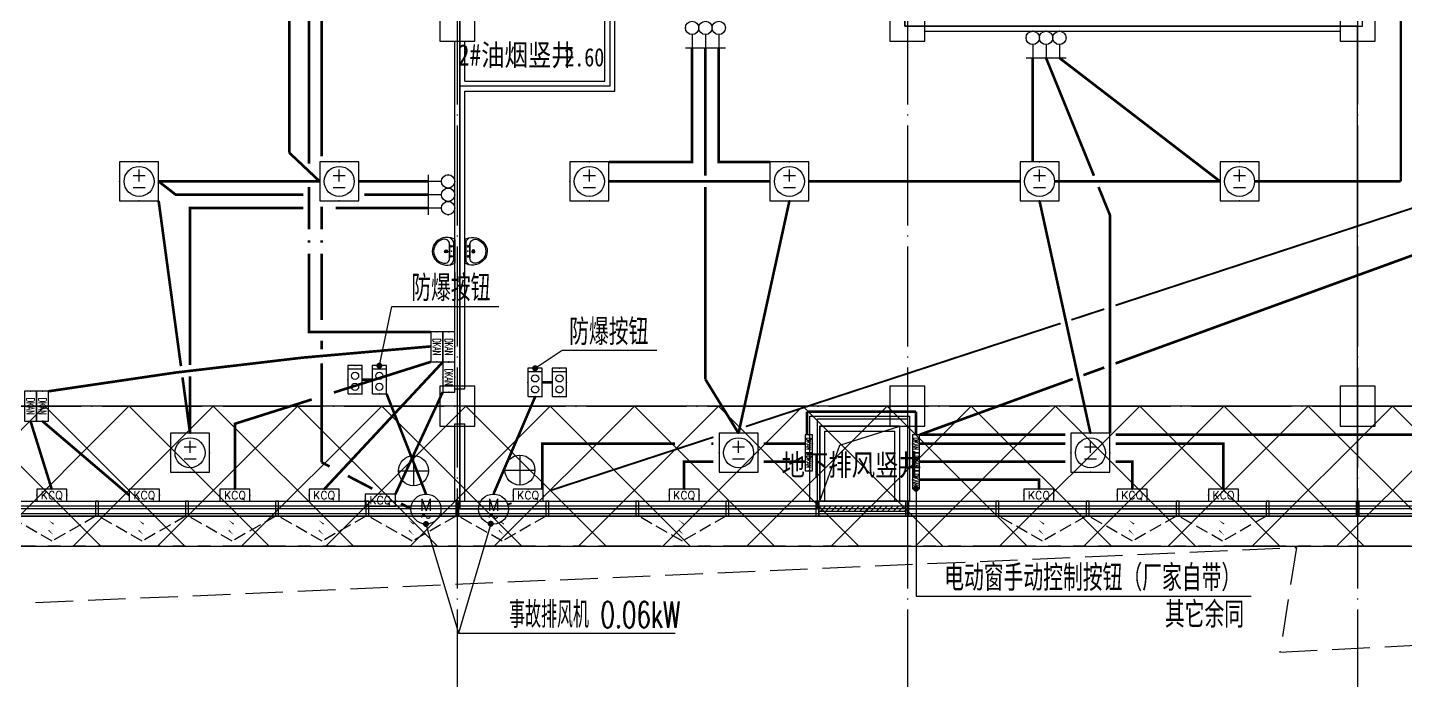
# Model space of a CAD drawing. Extents: x -233336 to 840473, y -28113 to 330904.
# Drawn here: x 14810 to 42356, y -5483 to 7574 of the extents above; entities that cross this region are included whole.
import ezdxf
from ezdxf.enums import TextEntityAlignment as Align
from ezdxf.xclip import XClip

# ---------------------------------------------------------------- set-up
doc = ezdxf.new("R2010")
doc.units = 0
doc.header["$LTSCALE"] = 1000
doc.header["$XCLIPFRAME"] = 2
for name, pattern in [('104-14# 核心筒$0$DOTE', [2.42, 2, -0.2, 0.02, -0.2]), ('14#楼幕墙$0$DASH', [0.35, 0.25, -0.1]), ('DASH', [0.35, 0.25, -0.1]), ('X-104 14#平面$0$$0$DASH', [0.35, 0.25, -0.1]), ('X-104 14#平面$0$109 3#平面$0$DASH', [0.35, 0.25, -0.1]), ('X-104 14#平面$0$PHANTOM2', [1.25, 0.625, -0.125, 0.125, -0.125, 0.125, -0.125])]:
    doc.linetypes.add(name, pattern=pattern)
doc.layers.get('0').update_dxf_attribs({"linetype": 'CONTINUOUS'})
doc.layers.get('Defpoints').update_dxf_attribs({"linetype": 'CONTINUOUS'})
for name, color, linetype in [('104-14# 核心筒$0$A_AXIS-轴线', 8, '104-14# 核心筒$0$DOTE'), ('104-14# 核心筒$0$A_STR-砌块墙', 7, 'CONTINUOUS'), ('104-14# 核心筒$0$A_STR-砼柱', 8, 'CONTINUOUS'), ('14#楼幕墙$0$A-C_玻璃幕墙', 8, 'CONTINUOUS'), ('14#楼幕墙$0$A-C_窗', 8, 'CONTINUOUS'), ('DIM-动力', 80, 'CONTINUOUS'), ('EQUIP-动力', 80, 'CONTINUOUS'), ('EQUIP-照明', 80, 'CONTINUOUS'), ('WIRE-动力', 50, 'CONTINUOUS'), ('WIRE-动力控制', 160, 'DASH'), ('WIRE-插座', 160, 'CONTINUOUS'), ('X-104 14#平面$0$02-TEXT_标注', 9, 'CONTINUOUS'), ('X-104 14#平面$0$05-填充_天正', 8, 'CONTINUOUS'), ('X-104 14#平面$0$A-C_玻璃幕墙', 8, 'CONTINUOUS'), ('X-104 14#平面$0$A-I_卫-洁具', 8, 'CONTINUOUS'), ('X-104 14#平面$0$A-O_屋面', 8, 'CONTINUOUS'), ('X-104 14#平面$0$A-SUR_保温', 8, 'CONTINUOUS'), ('X-104 14#平面$0$A-SUR_吊顶', 8, 'CONTINUOUS'), ('X-104 14#平面$0$A-TECH_结构', 8, 'CONTINUOUS'), ('X-104 14#平面$0$A_STR-砌块墙', 7, 'CONTINUOUS'), ('X-104 14#平面$0$DUCT-新风管立管', 3, 'CONTINUOUS'), ('X-104 14#平面$0$DUCT-新风管端线', 2, 'CONTINUOUS'), ('X-104 14#平面$0$SURFACE', 6, 'CONTINUOUS')]:
    doc.layers.add(name, color=color, linetype=linetype)
for name, color, linetype, plot in [('2019.06.25燃气表间不打印', 7, 'CONTINUOUS', False), ('X-104 14#平面$0$04-不打印_辅助线', 8, 'CONTINUOUS', False), ('X-104 14#平面$0$降板', 8, 'CONTINUOUS', False)]:
    doc.layers.add(name, color=color, linetype=linetype, plot=plot)
doc.layers.add('X-104 14#平面$0$000套内', color=8, linetype='CONTINUOUS', lineweight=30)
doc.styles.add('_TEL_DIM', font='ROMANS2', dxfattribs={"width": 0.8, "height": 3.5, "bigfont": 'HZDF2'})
doc.styles.get("Standard").update_dxf_attribs({"font": 'GBENOR', "bigfont": 'GBCBIG'})
doc.styles.add('X-104 14#平面$0$_TCH_SPACE', font='STXIHEI.TTF', dxfattribs={"width": 0.8, "height": 5})
doc.styles.add('X-104 14#平面$0$Standard', font='STXIHEI.TTF', dxfattribs={"width": 0.8})

# ---------------------------------------------------------------- blocks, each defined once
blk = doc.blocks.new('$equip$00001811')
blk.add_circle((0, 0), 0.5)
for centre, radius, start, end in [((-0.073, -0.273), 0.0768, 17.2272, 184.2164), ((0.073, -0.227), 0.0769, 197.2591, 5.1179)]:
    blk.add_arc(centre, radius, start, end)
at = {"color": 7, "style": '_TEL_DIM'}
blk.add_attdef('$TEXT$', text='', height=0.4, dxfattribs=at).set_placement((0.001, 0.137), align=Align.MIDDLE_CENTER)
at = {"color": 7, "style": '_TEL_DIM', "flags": 1}
blk.add_attdef('A', text='', height=0.00002, dxfattribs=at).set_placement((0, 0), align=Align.MIDDLE_CENTER)
blk = doc.blocks.new('14#楼幕墙$0$A$C38D07553')
blk.add_lwpolyline([(-60, -300), (0, -300), (0, 0), (-60, 0)], close=True)
blk = doc.blocks.new('14#楼幕墙$0$A$C385D642F')
for p in [(16230, -1000), (18030, -1000), (19830, -1000), (21630, -1000), (23430, -1000), (25230, -1000), (27030, -1000), (28830, -1000), (30630, -1000), (32430, -1000), (34230, -1000), (36030, -1000), (37830, -1000), (39630, -1000), (41430, -1000)]:
    blk.add_blockref('14#楼幕墙$0$A$C38D07553', p)
blk = doc.blocks.new('14#楼幕墙$0$A$C22714246')
at = {"linetype": '14#楼幕墙$0$DASH'}
blk.add_lwpolyline([(1740, 497), (870, 0), (0, 497)], dxfattribs=at)
at = {"layer": '14#楼幕墙$0$A-C_玻璃幕墙', "color": 1}
blk.add_lwpolyline([(899, 122, 0, 25, 0), (802, 217, 0, 0, 0), (900, 340, 25, 0, 0), (796, 422, 0, 0, 0)], format="xyseb", dxfattribs=at)
blk = doc.blocks.new('*U164')
h = blk.add_hatch()
h.set_pattern_fill('ANSI31', color=256, scale=50)
h.set_pattern_definition([(45, (-56212.376, 120006.8), (-56.1266, 56.1266), [])])
h.paths.add_polyline_path([(-1740, 100), (0, 100), (0, 200), (-1740, 200)])
for points in [[(-1740, 0), (0, 0), (0, 300), (-1740, 300)], [(-1740, 100), (0, 100), (0, 200), (-1740, 200)]]:
    blk.add_lwpolyline(points, close=True)
blk = doc.blocks.new('14#楼幕墙')
at = {"layer": '14#楼幕墙$0$A-C_玻璃幕墙'}
for p, q in [((10770, -1900), (45030, -1900)), ((108092, -2200), (-1359, -2200)), ((19830, -2000), (10830, -2000)), ((19830, -2150), (10830, -2150)), ((44970, -2000), (19830, -2000)), ((44970, -2150), (19830, -2150))]:
    blk.add_line(p, q, dxfattribs=at)
blk.add_blockref('14#楼幕墙$0$A$C385D642F', (0, -900), dxfattribs=at)
at = {"layer": '14#楼幕墙$0$A-C_窗', "rotation": 180}
blk.add_blockref('*U164', (30630, -1900), dxfattribs=at)
at = {"layer": '14#楼幕墙$0$A-C_窗'}
for p in [(14430, -2697), (16230, -2697), (18030, -2697), (19830, -2697), (21630, -2697), (23430, -2697), (27030, -2697), (34230, -2697), (36030, -2697), (37830, -2697)]:
    blk.add_blockref('14#楼幕墙$0$A$C22714246', p, dxfattribs=at)
blk = doc.blocks.new('_FZHK')
blk.add_lwpolyline([(-0.5, -0.5), (0.5, -0.5), (0.5, 0.5), (-0.5, 0.5)], close=True)
blk = doc.blocks.new('104-14# 核心筒')
at = {"layer": '104-14# 核心筒$0$A_AXIS-轴线'}
for p, q in [((23400, 54018.4), (23400, -8545.1)), ((32400, 54018.4), (32400, -8545.1)), ((41400, 54018.4), (41400, -8545.1)), ((-24839, 0), (68400, 0))]:
    blk.add_line(p, q, dxfattribs=at)
at = {"layer": '104-14# 核心筒$0$A_STR-砌块墙'}
for p, q in [((32750, 7500), (33800, 7500)), ((33800, 7500), (37500, 7500)), ((37500, 7500), (41050, 7500))]:
    blk.add_line(p, q, dxfattribs=at)
at = {"layer": '104-14# 核心筒$0$A_STR-砼柱', "xscale": 700, "yscale": 800, "zscale": 800}
for p in [(23400, 7700), (32400, 7700), (41400, 7700), (23400, 0), (32400, 0), (41400, 0)]:
    blk.add_blockref('_FZHK', p, dxfattribs=at)
blk = doc.blocks.new('X-104 14#平面$0$rqg')
at = {"color": 3}
for p, q in [((0, 300), (0, -300)), ((-300, 0), (300, 0))]:
    blk.add_line(p, q, dxfattribs=at)
blk.add_circle((0, 0), 300, dxfattribs=at)
blk = doc.blocks.new('X-104 14#平面$0$$lvtry$00000178')
at = {"color": 0}
for p, q in [((-238, 0), (238, 0)), ((-214, -36), (-272, -91)), ((-180, -23), (180, -23)), ((-142, -105), (140, -105)), ((140, -105), (-142, -105)), ((216, -37), (268, -91))]:
    blk.add_line(p, q, dxfattribs=at)
blk.add_lwpolyline([(-104, -430, 0.224698), (110, -425, 0.348046), (269, -79), (239, 0), (-241, 0), (-271, -79, 0.356844)], format="xyb", close=True, dxfattribs=at)
for centre, radius in [((-100, -65), 16.3), ((1, -172), 31.6), ((100, -65), 16.3)]:
    blk.add_circle(centre, radius, dxfattribs=at)
at = {"color": 0, "lineweight": 13}
blk.add_circle((1, -172), 23, dxfattribs=at)
at = {"color": 0}
for centre, radius, start, end in [((-142, -205), 100, 90, 190.5602), ((-1, -179), 243, 190.5602, 349.4398), ((-180, -73), 50, 90, 133.181), ((140, -205), 100, 349.4398, 90), ((180, -73), 50, 44.5607, 90)]:
    blk.add_arc(centre, radius, start, end, dxfattribs=at)
for p in [(0, -65), (1, -172)]:
    blk.add_point(p, dxfattribs=at)
blk = doc.blocks.new('X-104 14#平面')
at = {"layer": 'X-104 14#平面$0$降板'}
h = blk.add_hatch(dxfattribs=at)
h.set_pattern_fill('ANSI37', color=256, scale=750)
h.set_pattern_definition([(45, (0, 0), (-841.899, 841.899), []), (135, (0, 0), (-841.899, -841.899), [])])
h.paths.add_polyline_path([(83500, 40800), (86400, 48900), (86400, 51400), (77509.2, 51400), (58917.8, 35800), (-4608.4, 35800), (-12111.5, -2800), (112466, -2800), (116300, 1125.5), (116300, 11750), (115900, 11750), (107700, -0.1), (86400, 0), (77400, 799.9), (59400, 799.9), (50400, 0), (-62.7, 0), (5400, 25700), (68400, 25700)])
at = {"layer": 'X-104 14#平面$0$000套内'}
blk.add_lwpolyline([(23450, -2050), (-1173.2, -2050), (4884.7, 26450), (23400, 26450), (23400, 14750), (22050, 14750), (22050, 10650), (23450, 10650)], close=True, dxfattribs=at)
blk.add_lwpolyline([(23400, 26450), (50400, 26450), (50400, -2050), (23450, -2050), (23450, 7800), (32350, 7800), (32350, 7600), (41500, 7600), (41500, 16600), (38350, 16600), (38350, 19250), (30600, 19250), (30600, 26300)], dxfattribs=at)
at = {"layer": 'X-104 14#平面$0$05-填充_天正'}
blk.add_lwpolyline([(41400, -2050), (41400, 7600), (32350, 7600), (32350, 7800), (26450, 7800), (26450, 6400), (23450, 6400), (23450, -2050), (30600, -2050), (30600, -250), (32400, -250), (32400, -2050)], close=True, dxfattribs=at)
at = {"layer": 'X-104 14#平面$0$A-C_玻璃幕墙'}
blk.add_lwpolyline([(-1359, -2200), (108091.7, -2200), (111291.5, 2370.2), (113380.4, 907.7), (115789.3, 4348.2), (113700.6, 5810.6), (116900.2, 10380.5), (116900.2, 38462.2), (99065.1, 43424.4), (96015.6, 32464.2), (85707.2, 35332.3), (87317.1, 41118.6), (83503.2, 42179.7), (66340.6, 26600), (4762.5, 26600)], close=True, dxfattribs=at)
at = {"layer": 'X-104 14#平面$0$A-O_屋面', "linetype": 'X-104 14#平面$0$PHANTOM2', "ltscale": 2}
blk.add_lwpolyline([(116300, 1125.5), (112466, -2800), (-12111.5, -2800), (-10903.8, 3413.1), (-11202.5, 3471.2), (-4857, 36100), (58808.6, 36100), (74837.7, 49550), (86050, 49550), (86050, 51700), (92100, 51702), (92100, 55283.2), (94608.8, 59227.5), (95621.4, 58583.5), (95782.4, 58836.6), (99791.5, 56286.5), (107067.8, 54161.9), (111100, 54161.9), (111100, 52680), (116300, 52680)], close=True, dxfattribs=at)
at = {"layer": 'X-104 14#平面$0$A-SUR_保温'}
blk.add_line((30750, -500), (32150, -500), dxfattribs=at)
at = {"layer": 'X-104 14#平面$0$A-SUR_吊顶', "linetype": 'X-104 14#平面$0$109 3#平面$0$DASH', "ltscale": 3}
blk.add_lwpolyline([(109062.3, -4432.1), (119297.3, 10714.5), (117562.9, 11100.5), (120741.8, 38794.6), (99426.9, 44725), (92631.2, 20300), (86987.2, 20300), (86987.2, 21500), (8392.2, 21500), (5688.7, 8781.2), (-2733.6, 10571.4), (-6009.8, -4841.7), (40178.1, -2825.1), (39845.1, -4916.4), (83845.6, -2647.5)], close=True, dxfattribs=at)
at = {"layer": 'X-104 14#平面$0$A-TECH_结构', "linetype": 'X-104 14#平面$0$$0$DASH'}
blk.add_lwpolyline([(87207.3, 41097.2), (85610.8, 35359.1), (96063.8, 32450.8), (99099.8, 43362.9), (116850.2, 38424.2), (116850.2, 10396.2), (108065.7, -2149.5), (-1297.3, -2149.5), (4803.7, 26550), (66359.9, 26550), (83516.4, 42124.1)], close=True, dxfattribs=at)
at = {"layer": 'X-104 14#平面$0$A_STR-砌块墙'}
for p, q in [((26350, 6500), (26350, 7700)), ((26550, 6300), (26550, 7700)), ((23350, 6400), (23350, 7300)), ((23350, 7300), (23550, 7300)), ((23550, 6500), (23550, 7300)), ((23350, 350), (23350, 6400)), ((23550, 6500), (26350, 6500)), ((23550, 350), (23550, 6300)), ((23550, 6300), (26550, 6300)), ((23350, 350), (23550, 350)), ((30450, -1899.5), (30450, -200)), ((30450, -200), (32450, -200)), ((32450, -1899.5), (32450, -200)), ((23350, -1899.5), (23350, -350)), ((23350, -350), (23550, -350)), ((23550, -1899.5), (23550, -350)), ((30650, -1899.5), (30650, -400)), ((30650, -400), (32250, -400)), ((32250, -1899.5), (32250, -400)), ((23350, -1899.5), (23550, -1899.5)), ((30450, -1899.5), (30650, -1899.5)), ((32250, -1899.5), (32450, -1899.5))]:
    blk.add_line(p, q, dxfattribs=at)
at = {"layer": 'X-104 14#平面$0$DUCT-新风管立管'}
for p, q in [((32250, -400), (30650, -400)), ((30650, -400), (30650, -1899.5)), ((32250, -1899.5), (32250, -400)), ((30650, -1899.5), (32250, -1899.5))]:
    blk.add_line(p, q, dxfattribs=at)
at = {"layer": 'X-104 14#平面$0$DUCT-新风管端线'}
for p, q in [((31050, -774.9), (32250, -400)), ((30650, -1899.5), (31050, -774.9))]:
    blk.add_line(p, q, dxfattribs=at)
at = {"layer": 'X-104 14#平面$0$SURFACE'}
for p, q in [((30750, -1899.5), (30750, -500)), ((32150, -1899.5), (32150, -500))]:
    blk.add_line(p, q, dxfattribs=at)
at = {"layer": 'X-104 14#平面$0$降板'}
blk.add_lwpolyline([(83500, 40800), (86400, 48900), (86400, 51400), (77509.2, 51400), (58917.8, 35800), (-4608.4, 35800), (-12111.5, -2800), (112466, -2800), (116300, 1125.5), (116300, 11750), (115900, 11750), (107700, -0.1), (86400, 0), (77400, 799.9), (59400, 799.9), (50400, 0), (-62.7, 0), (5400, 25700), (68400, 25700)], close=True, dxfattribs=at)
ref = blk.add_blockref('104-14# 核心筒', (0, 0))
XClip(ref).set_block_clipping_path([(-38664.3623821461, -25500), (139216.5485069363, 330900)])
blk.add_blockref('14#楼幕墙', (0, 0))
at = {"layer": 'Defpoints'}
for p in [(22525.6, -1288.1), (24652.9, -1277)]:
    blk.add_blockref('X-104 14#平面$0$rqg', p, dxfattribs=at)
at = {"layer": 'X-104 14#平面$0$A-I_卫-洁具', "rotation": 269.9999999999993}
blk.add_blockref('X-104 14#平面$0$$lvtry$00000178', (23350, 3099.1), dxfattribs=at)
at = {"layer": 'X-104 14#平面$0$A-I_卫-洁具', "yscale": -1, "rotation": 270.0000000000007}
blk.add_blockref('X-104 14#平面$0$$lvtry$00000178', (23550, 3099.1), dxfattribs=at)
at = {"layer": 'X-104 14#平面$0$02-TEXT_标注', "style": 'X-104 14#平面$0$Standard', "width": 0.8}
for s, p in [('2#油烟竖井', (23412.4, 6812.3)), ('地下排风竖井', (29884, -1386))]:
    blk.add_text(s, height=428.14, dxfattribs=at).set_placement(p)
at = {"layer": 'X-104 14#平面$0$04-不打印_辅助线', "style": 'X-104 14#平面$0$_TCH_SPACE', "width": 0.8}
blk.add_text('2.60', height=366.98, dxfattribs=at).set_placement((25540.5, 6797.1))
blk = doc.blocks.new('$equip$00001344')
for p, q in [((0.65, 0.65), (-0.65, 0.65)), ((-0.65, 0.65), (-0.65, -0.65)), ((0.65, -0.65), (0.65, 0.65)), ((-0.2, 0.2), (0.2, 0.2)), ((0, 0), (0, 0.4)), ((-0.2, -0.2), (0.2, -0.2)), ((-0.65, -0.65), (0.65, -0.65))]:
    blk.add_line(p, q)
blk.add_circle((0, 0), 0.5)
for p in [(0, 0.65), (-0.65, 0), (0.65, 0), (0, -0.65)]:
    blk.add_point(p)
at = {"flags": 9}
blk.add_attdef('A', (0, 0), '', height=0.00002, dxfattribs=at)
blk = doc.blocks.new('$equip$00002672')
for p, q in [((0.222, 0.889), (-0.222, 0.889)), ((0, 0.444), (0, 0.889))]:
    blk.add_line(p, q)
blk.add_circle((0, 0.222), 0.222)
for p in [(0, 0.889), (-0.222, 0.222), (0, 0), (0.222, 0.222)]:
    blk.add_point(p)
at = {"color": 7, "style": '_TEL_DIM', "flags": 1}
for tag in ['A', 'REMARK']:
    blk.add_attdef(tag, text='', height=0.00002, dxfattribs=at).set_placement((0, 0), align=Align.MIDDLE_CENTER)
blk = doc.blocks.new('$equip$00001234')
for p, q in [((0.707, 0.714), (-0.707, 0.714)), ((-0.707, 0.707), (-0.707, -0.007)), ((0.542, 0.714), (0.542, 0)), ((0.707, 0), (0.707, 0.714)), ((-0.707, 0), (0.707, 0))]:
    blk.add_line(p, q)
for centre in [(-0.35, 0.357), (0.2, 0.357)]:
    blk.add_circle(centre, 0.179)
at = {"layer": 'EQUIP-照明'}
for p in [(0, 0.714), (-0.707, 0.35), (0, 0), (0.707, 0.357)]:
    blk.add_point(p, dxfattribs=at)
at = {"layer": 'EQUIP-照明', "flags": 9}
blk.add_attdef('A', (0, 0), '', height=0.00002, dxfattribs=at)
blk = doc.blocks.new('$equip$00001816')
for p, q in [((0.75, 0.6), (-0.75, 0.6)), ((-0.75, 0.6), (-0.75, 0)), ((-0.75, 0), (0.75, 0)), ((0.75, 0), (0.75, 0.6))]:
    blk.add_line(p, q)
for p in [(-0.75, 0.3), (0, 0.6), (0, 0), (0.75, 0.3)]:
    blk.add_point(p)
at = {"color": 7, "style": '_TEL_DIM'}
blk.add_attdef('$TEXT$', text='', height=0.4, dxfattribs=at).set_placement((0, 0.3), align=Align.MIDDLE_CENTER)
at = {"color": 7, "style": '_TEL_DIM', "flags": 1}
blk.add_attdef('A', text='', height=0.00002, dxfattribs=at).set_placement((0, 0), align=Align.MIDDLE_CENTER)

msp = doc.modelspace()

# ---------------------------------------------------------------- linework, layer by layer
at = {"layer": '2019.06.25燃气表间不打印'}
for p, q in [((21842.9, 812.7), (22090.8, 1998)), ((22090.8, 1998), (24231.7, 1998)), ((24957.1, 760.2), (25496, 1120.2)), ((25496, 1120.2), (27389, 1120.2)), ((22775, -2355.3), (23427, -4540.2)), ((24069, -2350), (23427, -4540.2)), ((23427, -4540.2), (27759.1, -4540.2))]:
    msp.add_line(p, q, dxfattribs=at)
at = {"layer": '2019.06.25燃气表间不打印', "const_width": 52.5}
for points in [[(20689.7, 13895.7), (20689.7, 4999.6)], [(20689.7, 3994.6), (20689.7, 3541.5)], [(20689.7, 3316.5), (20689.7, 3274.8)], [(20689.7, 3049.8), (20689.7, 1727.5)], [(20689.7, 1315.3), (20689.7, 1136.7)], [(20689.7, 857.1), (20689.7, 67.5)], [(21500, 529.8), (21700, 529.8)], [(25100, 477.3), (25300, 477.3)], [(20689.7, 67.5), (20689.7, -1120.6)], [(21988.6, 247), (22775, -1755.3)], [(24125, -1755.3), (24960, 194.5)], [(20689.7, -1120.6), (20848.9, -1203.5)], [(21214.1, -1393.6), (21701.8, -1647.5)], [(22275.1, -1945.9), (22475, -2050)]]:
    msp.add_lwpolyline(points, dxfattribs=at)
at = {"layer": '2019.06.25燃气表间不打印', "const_width": 60}
for points in [[(21836.7, 783.3, 1), (21849, 842.1, 1)], [(24932.2, 743.5, 1), (24982.1, 776.9, 1)], [(22766.4, -2326.5, 1), (22783.6, -2384, 1)], [(24077.4, -2321.2, 1), (24060.5, -2378.8, 1)]]:
    msp.add_lwpolyline(points, format="xyb", close=True, dxfattribs=at)
at = {"layer": 'DIM-动力', "color": 80}
for p, q in [((32572, -1649.1), (32572, -3797.3)), ((32572, -3797.3), (39268.7, -3797.3))]:
    msp.add_line(p, q, dxfattribs=at)
at = {"layer": 'DIM-动力', "color": 80, "const_width": 60}
msp.add_lwpolyline([(32572, -1619.1, 1), (32572, -1679.1, 1)], format="xyb", close=True, dxfattribs=at)
at = {"layer": 'WIRE-动力', "color": 50, "const_width": 37.5}
for points in [[(42657.4, 4015.7), (36560.6, 2017.7)], [(36335.6, 1944), (35676.8, 1728.1)], [(35461.9, 1657.7), (29168.1, -404.8)], [(28521, -616.8), (25278.1, -1679.5)], [(24488.3, -1938.3), (24410.7, -1963.7)]]:
    msp.add_lwpolyline(points, dxfattribs=at)
at = {"layer": 'WIRE-动力控制', "color": 160, "const_width": 52.5}
for points in [[(26430.8, 4887.1), (28095, 4887.1), (28095, 7166.7)], [(28361.7, 7166.7), (28361.7, 4609.6)], [(29650.8, 4887.1), (28628.4, 4887.1), (28628.4, 7166.7)], [(34904.4, 6966.7), (34904.4, 4887.1)], [(35171, 6966.7), (36129, 4609.6)], [(35437.7, 6966.7), (38650.8, 4497.1)], [(20326.4, 4230.5), (17773.3, 4230.5), (17430.8, 4497.1)], [(22816.7, 4497.2), (21430.8, 4497.1)], [(28361.7, 4384.6), (28361.7, 537.6)], [(36448.1, -539), (36448.1, 3824.5), (36220.4, 4384.6)], [(22816.7, 4230.5), (21543.3, 4230.5)], [(18058.1, 825.4), (18058.1, 3963.9), (20326.4, 3963.9)], [(22816.7, 3963.9), (20967.5, 3963.9)], [(18058.1, -539), (18058.1, 598.5)], [(29023.5, -539), (28361.7, 537.6)]]:
    msp.add_lwpolyline(points, dxfattribs=at)
at = {"layer": 'WIRE-插座', "color": 160, "const_width": 52.5}
for points in [[(42263.7, 4497.1), (42263.7, 19375.7), (38014.6, 19375.7)], [(20438.9, 4851.5), (20438.9, 13895.7)], [(20040.8, 10512.9), (20040.8, 5072.2)], [(20040.8, 5072.2), (20650.8, 4497.1)], [(20650.8, 4497.1), (17430.8, 4497.1)], [(20438.9, 3541.5), (20438.9, 4384.6)], [(26430.8, 4497.1), (29650.8, 4497.1)], [(30430.8, 4497.1), (34650.8, 4497.1)], [(35340.8, 4497.1), (38650.8, 4497.1)], [(39340.8, 4497.1), (42263.7, 4497.1)], [(17430.8, 4107.1), (17877, 801.9)], [(30040.8, 4107.1), (29023.5, -539)], [(35040.8, 4107.1), (36058.1, -539)], [(20438.9, 3274.8), (20438.9, 3316.5)], [(20738.9, -1660), (23110, 882.8)], [(20933.3, 275.6), (22870, 888.2)], [(17907.2, 578.9), (18058.1, -539)], [(23110, 282.8), (22162.6, -1760)], [(18956.8, -1660), (18956.8, -349.5), (20492.4, 136.2)], [(14870, -300), (15293.8, -1660)], [(15110, -300), (16844.4, -1780)], [(25100, -1660), (25100, -749.1), (27755.9, -749.1)], [(28521, -749.1), (28478.5, -749.1)], [(30356, -749.1), (29526, -749.1)], [(32644, -749.1), (35555.6, -749.1)], [(38718, -1660), (38718, -749.1), (36560.6, -749.1)], [(27935.8, -1660), (27935.8, -1109.1), (28521, -1109.1)], [(30356, -1109.1), (29526, -1109.1)], [(32644, -1109.1), (35555.6, -1109.1)], [(36893.6, -1660), (36893.6, -1109.1), (36560.6, -1109.1)], [(35028.1, -1660), (35028.1, -1469.1), (32644, -1469.1)]]:
    msp.add_lwpolyline(points, dxfattribs=at)
at = {"layer": 'WIRE-插座', "const_width": 52.5}
for points in [[(36560.6, 856.9), (43799.1, 3492.5), (43799.1, 3994.6)], [(22870, 1488.2), (20438.9, 1488.2), (20438.9, 3049.8)], [(32644, -569.1), (35705.5, 545.6)], [(35918.8, 623.2), (36335.6, 775)], [(32572, -108.9), (30394.7, -108.9)], [(30394.7, -108.9), (30394.7, -569.1)], [(32572, -569.1), (32572, -108.9)], [(35555.6, -569.1), (32644, -569.1)], [(46021, -569.1), (36560.6, -569.1)]]:
    msp.add_lwpolyline(points, dxfattribs=at)
msp.add_lwpolyline([(22870, 1197.3, 0.0220664), (15230, 300)], format="xyb", dxfattribs=at)

# ---------------------------------------------------------------- block references
msp.add_blockref('X-104 14#平面', (0, 0))
at = {"layer": '2019.06.25燃气表间不打印', "xscale": 400, "yscale": 400, "zscale": 400, "rotation": 90.00000000000091}
for p in [(21500, 529.8), (21985.7, 529.8), (25100, 477.3), (25585.7, 477.3)]:
    msp.add_blockref('$equip$00001234', p, dxfattribs=at)
at = {"layer": '2019.06.25燃气表间不打印', "xscale": 600, "yscale": 600, "zscale": 600}
for p in [(22775, -2055.3, 3000), (24125, -2055.3, 3000)]:
    msp.add_blockref('$equip$00001811', p, dxfattribs=at).add_auto_attribs({'$TEXT$': 'M'})
at = {"layer": 'EQUIP-动力', "color": 80, "xscale": 600, "yscale": 600, "zscale": 600}
for p in [(17040.8, 4497.1), (21040.8, 4497.1), (26040.8, 4497.1), (30040.8, 4497.1), (35040.8, 4497.1), (39040.8, 4497.1), (18058.1, -929), (29023.5, -929), (36058.1, -929)]:
    msp.add_blockref('$equip$00001344', p, dxfattribs=at)
at = {"layer": 'EQUIP-动力', "color": 80}
ref = msp.add_blockref('$equip$00001816', (22870, 1188.2), dxfattribs=dict(at, xscale=400, yscale=400, zscale=400, rotation=270))
ref.add_attrib('$TEXT$', 'DKAN', dxfattribs={"layer": '0', "color": 7, "height": 160, "rotation": 270, "style": '_TEL_DIM', "width": 0.6}).set_placement((22990, 1188.2), align=Align.MIDDLE_CENTER)
ref = msp.add_blockref('$equip$00001816', (23110, 1188.2), dxfattribs=dict(at, xscale=400, yscale=400, zscale=400, rotation=270))
ref.add_attrib('$TEXT$', 'DKAN', dxfattribs={"layer": '0', "color": 7, "height": 160, "rotation": 270, "style": '_TEL_DIM', "width": 0.6}).set_placement((23230, 1188.2), align=Align.MIDDLE_CENTER)
ref = msp.add_blockref('$equip$00001816', (23110, 582.8), dxfattribs=dict(at, xscale=400, yscale=400, zscale=400, rotation=270))
ref.add_attrib('$TEXT$', 'DKAN', dxfattribs={"layer": '0', "color": 7, "height": 160, "rotation": 270, "style": '_TEL_DIM', "width": 0.6}).set_placement((23230, 582.8), align=Align.MIDDLE_CENTER)
ref = msp.add_blockref('$equip$00001816', (14750, 0), dxfattribs=dict(at, xscale=400, yscale=400, zscale=400, rotation=270))
ref.add_attrib('$TEXT$', 'DKAN', dxfattribs={"layer": '0', "color": 7, "height": 160, "rotation": 270, "style": '_TEL_DIM', "width": 0.6}).set_placement((14870, 0), align=Align.MIDDLE_CENTER)
ref = msp.add_blockref('$equip$00001816', (14990, 0), dxfattribs=dict(at, xscale=400, yscale=400, zscale=400, rotation=270))
ref.add_attrib('$TEXT$', 'DKAN', dxfattribs={"layer": '0', "color": 7, "height": 160, "rotation": 270, "style": '_TEL_DIM', "width": 0.6}).set_placement((15110, 0), align=Align.MIDDLE_CENTER)
ref = msp.add_blockref('$equip$00001816', (30356, -749.1), dxfattribs=dict(at, xscale=240, yscale=240, zscale=240, rotation=270))
ref.add_attrib('$TEXT$', 'DKAN', dxfattribs={"layer": '0', "color": 7, "height": 96, "rotation": 270, "style": '_TEL_DIM', "width": 0.6}).set_placement((30428, -749.1), align=Align.MIDDLE_CENTER)
ref = msp.add_blockref('$equip$00001816', (32500, -749.1), dxfattribs=dict(at, xscale=240, yscale=240, zscale=240, rotation=270))
ref.add_attrib('$TEXT$', 'DKAN', dxfattribs={"layer": '0', "color": 7, "height": 96, "rotation": 270, "style": '_TEL_DIM', "width": 0.6}).set_placement((32572, -749.1), align=Align.MIDDLE_CENTER)
ref = msp.add_blockref('$equip$00001816', (30356, -1109.1), dxfattribs=dict(at, xscale=240, yscale=240, zscale=240, rotation=270))
ref.add_attrib('$TEXT$', 'DKAN', dxfattribs={"layer": '0', "color": 7, "height": 96, "rotation": 270, "style": '_TEL_DIM', "width": 0.6}).set_placement((30428, -1109.1), align=Align.MIDDLE_CENTER)
ref = msp.add_blockref('$equip$00001816', (32500, -1109.1), dxfattribs=dict(at, xscale=240, yscale=240, zscale=240, rotation=270))
ref.add_attrib('$TEXT$', 'DKAN', dxfattribs={"layer": '0', "color": 7, "height": 96, "rotation": 270, "style": '_TEL_DIM', "width": 0.6}).set_placement((32572, -1109.1), align=Align.MIDDLE_CENTER)
ref = msp.add_blockref('$equip$00001816', (32500, -1469.1), dxfattribs=dict(at, xscale=240, yscale=240, zscale=240, rotation=270))
ref.add_attrib('$TEXT$', 'DKAN', dxfattribs={"layer": '0', "color": 7, "height": 96, "rotation": 270, "style": '_TEL_DIM', "width": 0.6}).set_placement((32572, -1469.1), align=Align.MIDDLE_CENTER)
at = {"layer": 'EQUIP-动力', "color": 80, "xscale": 400, "yscale": 400, "zscale": 400}
for p in [(15293.8, -1900), (17144.4, -1900), (18956.8, -1900), (20738.9, -1900), (21862.6, -2000), (24817, -1900), (27935.8, -1900), (35028.1, -1900), (36893.6, -1900), (38718, -1900)]:
    msp.add_blockref('$equip$00001816', p, dxfattribs=at).add_auto_attribs({'$TEXT$': 'KCQ'})
at = {"layer": 'EQUIP-照明', "color": 80, "xscale": 600, "yscale": 600, "zscale": 600}
for p, rotation in [((28095, 7700), 180), ((28361.7, 7700), 180), ((28628.4, 7700), 180), ((34904.4, 7500), 180), ((35171, 7500), 180), ((35437.7, 7500), 180), ((23350, 4497.2), 90), ((23350, 4230.5), 90), ((23350, 3963.9), 90)]:
    msp.add_blockref('$equip$00002672', p, dxfattribs=dict(at, rotation=rotation))

# ---------------------------------------------------------------- texts
at = {"layer": '2019.06.25燃气表间不打印', "color": 7, "style": '_TEL_DIM'}
for s, height, width, p in [('防爆按钮', 520.87, 0.8, (22480.2, 2103)), ('防爆按钮', 520.87, 0.8, (25637.5, 1225.2)), ('事故排风机 0.06kW', 525, 0.64, (24436.7, -4431))]:
    msp.add_text(s, height=height, dxfattribs=dict(at, width=width)).set_placement(p)
at = {"layer": 'DIM-动力', "color": 7, "style": '_TEL_DIM', "width": 0.8}
for s, height, p in [('电动窗手动控制按钮（厂家自带）', 520.866, (33135.3, -3692.3)), ('其它余同', 520.87, (37546.9, -4427.3))]:
    msp.add_text(s, height=height, dxfattribs=at).set_placement(p)

doc.saveas('drawing.dxf')
